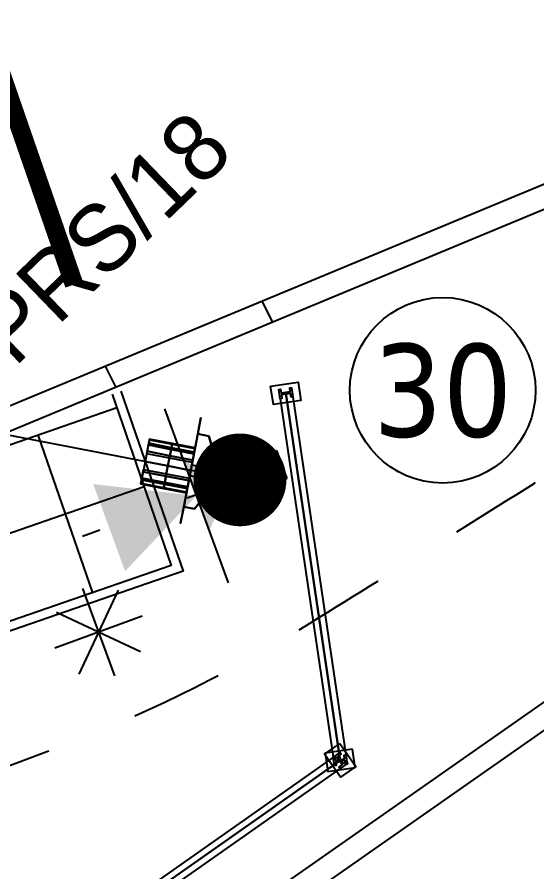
# Model space of a CAD drawing. Extents: x 421500 to 422711, y 436000 to 437000.
# Drawn here: x 422025.383 to 422028.182, y 436557.112 to 436561.718 of the extents above; entities that cross this region are included whole.
import ezdxf
from ezdxf.enums import TextEntityAlignment as Align

# ---------------------------------------------------------------- set-up
doc = ezdxf.new("R2010")
doc.units = 0
for name, pattern in [('1055', [0.6, 0.1, -0.5]), ('XREF UTC_716709_AJB_1b$0$BLIP', [1, 0.5, -0.5]), ('XREF UTC_716709_AJB_1b$0$DASHDOT1', [2, 1, -0.5, 0, -0.5])]:
    doc.linetypes.add(name, pattern=pattern)
doc.layers.get('0').update_dxf_attribs({"color": 210})
for name, color, linetype in [('LINES-STUDS', 7, 'Continuous'), ('Pr-Kerb', 2, 'Continuous'), ('Pr-KerbEdge', 8, 'Continuous'), ('Pr-PGR', 7, 'Continuous'), ('Pr-PGR-Panels', 4, 'Continuous'), ('Pr-Poles', 2, 'Continuous'), ('Pr-TactFlag', 251, 'Continuous'), ('Pr-Tactiles', 4, 'Continuous'), ('XREF UTC_716709_AJB_1b$0$BASE', 7, 'Continuous'), ('XREF UTC_716709_AJB_1b$0$DATA', 7, 'Continuous'), ('XREF UTC_716709_AJB_1b$0$du-SLDUCT-F1', 30, 'XREF UTC_716709_AJB_1b$0$BLIP'), ('XREF UTC_716709_AJB_1b$0$du-UTCBOX', 42, 'Continuous'), ('XREF UTC_716709_AJB_1b$0$du-UTCDUCT-F1', 42, 'XREF UTC_716709_AJB_1b$0$DASHDOT1'), ('XREF UTC_716709_AJB_1b$0$du-UTCTEXT', 42, 'Continuous'), ('XREF UTC_716709_AJB_1b$0$NUMBERS', 7, 'Continuous'), ('XREF UTC_716709_AJB_1b$0$SETOUT', 4, 'Continuous'), ('XREF UTC_716709_AJB_1b$0$Signals', 7, 'Continuous'), ('XREF UTC_716709_AJB_1b$0$SIGSnumbers', 7, 'Continuous'), ('XREF UTC_716709_AJB_1b$0$VIEW', 7, 'Continuous')]:
    doc.layers.add(name, color=color, linetype=linetype)
doc.styles.add('XREF UTC_716709_AJB_1b$0$KTS_TAHOMA', font='tahoma.ttf')
doc.styles.add('XREF UTC_716709_AJB_1b$0$Standard', font='txt')

# ---------------------------------------------------------------- blocks, each defined once
blk = doc.blocks.new('pole')
blk.add_circle((0, 0), 0.05)
blk = doc.blocks.new('plan-pgr-2')
for p, q in [((0, 0), (2, 0)), ((1.975, 0.035), (0.025, 0.035)), ((1.975, -0.035), (0.025, -0.035))]:
    blk.add_line(p, q)
for points in [[(0.05, -0.075), (0.05, 0.075), (-0.05, 0.075), (-0.05, -0.075)], [(2.05, 0.075), (2.05, -0.075), (1.95, -0.075), (1.95, 0.075)]]:
    blk.add_lwpolyline(points, close=True)
at = {"flags": 128}
for points in [[(-0.025, 0.035), (0.025, 0.035), (0.025, 0.025), (0.005, 0.025), (0.005, -0.025), (0.025, -0.025), (0.025, -0.035), (-0.025, -0.035), (-0.025, -0.025), (-0.005, -0.025), (-0.005, 0.025), (-0.025, 0.025)], [(1.975, 0.035), (2.025, 0.035), (2.025, 0.025), (2.005, 0.025), (2.005, -0.025), (2.025, -0.025), (2.025, -0.035), (1.975, -0.035), (1.975, -0.025), (1.995, -0.025), (1.995, 0.025), (1.975, 0.025)]]:
    blk.add_lwpolyline(points, close=True, dxfattribs=at)
for centre in [(0, 0), (2, 0)]:
    blk.add_circle(centre, 0.0025)
blk = doc.blocks.new('XREF UTC_716709_AJB_1b$0$pole')
at = {"const_width": 0.25}
blk.add_lwpolyline([(-0.125, 0, 1), (0.125, 0, 1)], format="xyb", close=True, dxfattribs=at)
at = {"layer": 'XREF UTC_716709_AJB_1b$0$SETOUT', "const_width": 0.125}
blk.add_lwpolyline([(-0.0625, 0, 1), (0.0625, 0, 1)], format="xyb", close=True, dxfattribs=at)
at = {"layer": 'XREF UTC_716709_AJB_1b$0$VIEW'}
blk.add_lwpolyline([(-0.025, 0.0433), (-0.05, 0), (-0.025, -0.0433), (0.025, -0.0433), (0.05, 0), (0.025, 0.0433)], close=True, dxfattribs=at)
at = {"layer": 'XREF UTC_716709_AJB_1b$0$DATA', "style": 'XREF UTC_716709_AJB_1b$0$Standard', "flags": 9}
for tag, p in [('HEIGHT', (0.5, 1)), ('TYPE', (0.5, 0.75)), ('NUM', (0.5, 0.5)), ('SITE', (0.5, 0.25)), ('IDENT', (0.5, 0))]:
    blk.add_attdef(tag, p, '', height=0.2, dxfattribs=at)
blk = doc.blocks.new('XREF UTC_716709_AJB_1b$0$HD001S')
at = {"linetype": 'Continuous'}
for p, q in [((-0.625, 2.75), (-0.25, 4)), ((0.625, 2.75), (0.25, 4))]:
    blk.add_line(p, q, dxfattribs=at)
blk.add_line((0, 0), (0, 2.75))
blk.add_solid([(0.375, 2.75), (-0.375, 2.75), (0, 4)], dxfattribs=at)
at = {"layer": 'XREF UTC_716709_AJB_1b$0$VIEW', "color": 1, "linetype": 'Continuous', "extrusion": (0, 1, 0), "const_width": 0.1}
blk.add_lwpolyline([(0.05, 2.94, 1), (-0.05, 2.94, 1)], format="xyb", close=True, dxfattribs=at)
at = {"layer": 'XREF UTC_716709_AJB_1b$0$VIEW', "color": 2, "linetype": 'Continuous', "extrusion": (0, 1, 0), "const_width": 0.1}
blk.add_lwpolyline([(0.05, 2.62, 1), (-0.05, 2.62, 1)], format="xyb", close=True, dxfattribs=at)
at = {"layer": 'XREF UTC_716709_AJB_1b$0$VIEW', "color": 3, "linetype": 'Continuous', "extrusion": (0, 1, 0), "const_width": 0.1}
blk.add_lwpolyline([(0.05, 2.3, 1), (-0.05, 2.3, 1)], format="xyb", close=True, dxfattribs=at)
at = {"layer": 'XREF UTC_716709_AJB_1b$0$VIEW', "color": 7, "linetype": 'Continuous'}
for points in [[(-0.2, 0.27, 2.1), (-0.29, 0.27, 2.1), (-0.29, 0.27, 3.2), (-0.2, 0.27, 3.2)], [(0.29, 0.27, 2.1), (0.2, 0.27, 2.1), (0.2, 0.27, 3.2), (0.29, 0.27, 3.2)]]:
    blk.add_3dface(points, dxfattribs=at)
at = {"layer": 'XREF UTC_716709_AJB_1b$0$VIEW', "linetype": 'Continuous'}
for points in [[(0.2, 0.27, 2.1), (-0.2, 0.27, 2.1), (-0.2, 0.27, 3.2), (0.2, 0.27, 3.2)], [(-0.2, 0.21, 2.1), (-0.2, 0.27, 2.1), (-0.2, 0.27, 3.2), (-0.2, 0.21, 3.2)], [(-0.03, 0.12, 2.1), (-0.03, 0.27, 2.1), (-0.2, 0.27, 2.1), (-0.2, 0.21, 2.1)], [(-0.03, 0.12, 3.2), (-0.03, 0.27, 3.2), (-0.2, 0.27, 3.2), (-0.2, 0.21, 3.2)], [(0.03, 0.27, 2.1), (0.03, 0.12, 2.1), (-0.03, 0.12, 2.1), (-0.03, 0.27, 2.1)], [(0.03, 0.27, 3.2), (0.03, 0.12, 3.2), (-0.03, 0.12, 3.2), (-0.03, 0.27, 3.2)], [(0.2, 0.21, 2.1), (0.2, 0.27, 2.1), (0.03, 0.27, 2.1), (0.03, 0.12, 2.1)], [(0.2, 0.21, 3.2), (0.2, 0.27, 3.2), (0.03, 0.27, 3.2), (0.03, 0.12, 3.2)], [(0.2, 0.21, 2.1), (0.2, 0.27, 2.1), (0.2, 0.27, 3.2), (0.2, 0.21, 3.2)], [(-0.2, 0.21, 2.1), (-0.03, 0.12, 2.1), (-0.03, 0.12, 3.2), (-0.2, 0.21, 3.2)], [(0.03, 0.12, 2.1), (0.2, 0.21, 2.1), (0.2, 0.21, 3.2), (0.03, 0.12, 3.2)], [(-0.03, 0.12, 2.1), (0.03, 0.12, 2.1), (0.03, 0.12, 3.2), (-0.03, 0.12, 3.2)]]:
    blk.add_3dface(points, dxfattribs=at)
at = {"layer": 'XREF UTC_716709_AJB_1b$0$DATA', "style": 'XREF UTC_716709_AJB_1b$0$Standard', "flags": 9}
for tag, p in [('SUPPORT', (1, 1.5)), ('BRACKETS', (1, 1.25)), ('HEIGHT', (1, 1)), ('CABLE', (1, 0.75)), ('PHASE', (1, 0.5)), ('TYPE', (1, 0.25)), ('NUM', (1, 0)), ('SITE', (1, -0.25)), ('IDENT', (1, -0.5))]:
    blk.add_attdef(tag, p, '', height=0.2, dxfattribs=at)
at = {"layer": 'XREF UTC_716709_AJB_1b$0$VIEW', "linetype": 'Continuous'}
mesh = blk.add_polymesh((13, 3), dxfattribs=at)
for k, corner in enumerate([(0.0428, 0.27, 2.8225), (0.0428, 0.395, 2.8225), (0.0428, 0.52, 2.8225), (0.0909, 0.27, 2.8542), (0.0909, 0.395, 2.8542), (0.0909, 0.52, 2.8542), (0.1197, 0.27, 2.9041), (0.1197, 0.395, 2.9041), (0.1197, 0.52, 2.9041), (0.1231, 0.27, 2.9617), (0.1231, 0.395, 2.9617), (0.1231, 0.52, 2.9617), (0.1003, 0.27, 3.0146), (0.1003, 0.395, 3.0146), (0.1003, 0.52, 3.0146), (0.0561, 0.27, 3.0517), (0.0561, 0.395, 3.0517), (0.0561, 0.52, 3.0517), (0, 0.27, 3.065), (0, 0.395, 3.065), (0, 0.52, 3.065), (-0.0561, 0.27, 3.0517), (-0.0561, 0.395, 3.0517), (-0.0561, 0.52, 3.0517), (-0.1003, 0.27, 3.0146), (-0.1003, 0.395, 3.0146), (-0.1003, 0.52, 3.0146), (-0.1231, 0.27, 2.9617), (-0.1231, 0.395, 2.9617), (-0.1231, 0.52, 2.9617), (-0.1197, 0.27, 2.9041), (-0.1197, 0.395, 2.9041), (-0.1197, 0.52, 2.9041), (-0.0909, 0.27, 2.8542), (-0.0909, 0.395, 2.8542), (-0.0909, 0.52, 2.8542), (-0.0428, 0.27, 2.8225), (-0.0428, 0.395, 2.8225), (-0.0428, 0.52, 2.8225)]):
    mesh.set_mesh_vertex(divmod(k, 3), corner)
mesh = blk.add_polymesh((13, 3), dxfattribs=at)
for k, corner in enumerate([(0.0428, 0.27, 2.5025), (0.0428, 0.395, 2.5025), (0.0428, 0.52, 2.5025), (0.0909, 0.27, 2.5342), (0.0909, 0.395, 2.5342), (0.0909, 0.52, 2.5342), (0.1197, 0.27, 2.5841), (0.1197, 0.395, 2.5841), (0.1197, 0.52, 2.5841), (0.1231, 0.27, 2.6417), (0.1231, 0.395, 2.6417), (0.1231, 0.52, 2.6417), (0.1003, 0.27, 2.6946), (0.1003, 0.395, 2.6946), (0.1003, 0.52, 2.6946), (0.0561, 0.27, 2.7317), (0.0561, 0.395, 2.7317), (0.0561, 0.52, 2.7317), (0, 0.27, 2.745), (0, 0.395, 2.745), (0, 0.52, 2.745), (-0.0561, 0.27, 2.7317), (-0.0561, 0.395, 2.7317), (-0.0561, 0.52, 2.7317), (-0.1003, 0.27, 2.6946), (-0.1003, 0.395, 2.6946), (-0.1003, 0.52, 2.6946), (-0.1231, 0.27, 2.6417), (-0.1231, 0.395, 2.6417), (-0.1231, 0.52, 2.6417), (-0.1197, 0.27, 2.5841), (-0.1197, 0.395, 2.5841), (-0.1197, 0.52, 2.5841), (-0.0909, 0.27, 2.5342), (-0.0909, 0.395, 2.5342), (-0.0909, 0.52, 2.5342), (-0.0428, 0.27, 2.5025), (-0.0428, 0.395, 2.5025), (-0.0428, 0.52, 2.5025)]):
    mesh.set_mesh_vertex(divmod(k, 3), corner)
mesh = blk.add_polymesh((13, 3), dxfattribs=at)
for k, corner in enumerate([(0.0428, 0.27, 2.1825), (0.0428, 0.395, 2.1825), (0.0428, 0.52, 2.1825), (0.0909, 0.27, 2.2142), (0.0909, 0.395, 2.2142), (0.0909, 0.52, 2.2142), (0.1197, 0.27, 2.2641), (0.1197, 0.395, 2.2641), (0.1197, 0.52, 2.2641), (0.1231, 0.27, 2.3217), (0.1231, 0.395, 2.3217), (0.1231, 0.52, 2.3217), (0.1003, 0.27, 2.3746), (0.1003, 0.395, 2.3746), (0.1003, 0.52, 2.3746), (0.0561, 0.27, 2.4117), (0.0561, 0.395, 2.4117), (0.0561, 0.52, 2.4117), (0, 0.27, 2.425), (0, 0.395, 2.425), (0, 0.52, 2.425), (-0.0561, 0.27, 2.4117), (-0.0561, 0.395, 2.4117), (-0.0561, 0.52, 2.4117), (-0.1003, 0.27, 2.3746), (-0.1003, 0.395, 2.3746), (-0.1003, 0.52, 2.3746), (-0.1231, 0.27, 2.3217), (-0.1231, 0.395, 2.3217), (-0.1231, 0.52, 2.3217), (-0.1197, 0.27, 2.2641), (-0.1197, 0.395, 2.2641), (-0.1197, 0.52, 2.2641), (-0.0909, 0.27, 2.2142), (-0.0909, 0.395, 2.2142), (-0.0909, 0.52, 2.2142), (-0.0428, 0.27, 2.1825), (-0.0428, 0.395, 2.1825), (-0.0428, 0.52, 2.1825)]):
    mesh.set_mesh_vertex(divmod(k, 3), corner)
blk = doc.blocks.new('XREF UTC_716709_AJB_1b$0$HD080A')
blk.add_line((0.5, 0.25), (-0.5, 0.25))
blk.add_solid([(0, 0.25), (0.25, 0.75), (-0.25, 0.75)])
at = {"layer": 'XREF UTC_716709_AJB_1b$0$VIEW'}
blk.add_solid([(0, 0.05, 1), (0.2, 0.25, 1), (-0.2, 0.25, 1)], dxfattribs=at)
at = {"layer": 'XREF UTC_716709_AJB_1b$0$BASE', "style": 'XREF UTC_716709_AJB_1b$0$Standard', "flags": 3}
blk.add_attdef('SIG', (0, 0), '', height=0.2, rotation=270, dxfattribs=at)
at = {"layer": 'XREF UTC_716709_AJB_1b$0$DATA', "style": 'XREF UTC_716709_AJB_1b$0$Standard', "flags": 9}
for tag, p in [('SUPPORT', (1, 1.25)), ('FEATURES', (1, 1)), ('HEIGHT', (1, 0.75)), ('CABLE', (1, 0.5)), ('PHASE', (1, 0.25)), ('TYPE', (1, 0)), ('NUM', (1, -0.25)), ('SITE', (1, -0.5)), ('IDENT', (1, -0.75))]:
    blk.add_attdef(tag, p, '', height=0.2, dxfattribs=at)
blk = doc.blocks.new('XREF UTC_716709_AJB_1b$0$tactknob')
at = {"linetype": 'Continuous'}
for p, q in [((-0.5, 0.75), (-0.5, 1.25)), ((-0.3232, 0.8232), (-0.6768, 1.1768)), ((-0.6768, 0.8232), (-0.3232, 1.1768)), ((-0.25, 1), (-0.75, 1))]:
    blk.add_line(p, q, dxfattribs=at)
blk = doc.blocks.new('XREF UTC_716709_AJB_1b$0$TPRS')
for p, q in [((0.1, 0.08), (-0.24, 0.08)), ((-0.24, -0.08), (-0.24, 0.08)), ((0.1, -0.08), (0.1, 0.08)), ((-0.07, -0.08), (-0.24, -0.08)), ((0.1, -0.08), (-0.07, -0.08))]:
    blk.add_line(p, q)
blk.add_circle((0, 0), 0.05)
blk = doc.blocks.new('XREF UTC_716709_AJB_1b$0$poleno')
at = {"layer": 'XREF UTC_716709_AJB_1b$0$NUMBERS'}
blk.add_circle((0, 0), 1, dxfattribs=at)
at = {"layer": 'XREF UTC_716709_AJB_1b$0$NUMBERS', "style": 'XREF UTC_716709_AJB_1b$0$KTS_TAHOMA'}
blk.add_attdef('NUMBER', text='', height=1, dxfattribs=at).set_placement((0, 0), align=Align.MIDDLE)

msp = doc.modelspace()

# ---------------------------------------------------------------- linework, layer by layer
at = {"layer": 'LINES-STUDS', "linetype": '1055', "const_width": 0.1, "flags": 128}
msp.add_lwpolyline([(422023.6468, 436566.1858), (422025.6902, 436560.2767)], dxfattribs=at)
at = {"layer": 'Pr-Kerb', "flags": 128}
msp.add_lwpolyline([(422025.0249, 436559.4916), (422029.6501, 436561.4122), (422030.1155, 436561.6187, -0.907924), (422031.0945, 436559.8854), (422028.2576, 436557.9002), (422024.161, 436555.0334), (422019.171, 436551.5415)], format="xyb", dxfattribs=at)
at = {"layer": 'Pr-KerbEdge'}
for p, q in [((422026.7591, 436560.0764), (422026.7032, 436560.1885)), ((422025.914, 436559.7255), (422025.8582, 436559.8376))]:
    msp.add_line(p, q, dxfattribs=at)
at = {"layer": 'Pr-KerbEdge', "flags": 128}
msp.add_lwpolyline([(422025.0728, 436559.3762), (422029.6994, 436561.2973), (422030.1662, 436561.5045, -0.907924), (422031.0228, 436559.9878), (422028.1859, 436558.0026), (422024.0894, 436555.1359), (422019.0994, 436551.6439)], format="xyb", dxfattribs=at)
msp.add_lwpolyline([(422025.9417, 436559.7022), (422026.2772, 436558.732), (422022.7804, 436557.5228), (422022.4699, 436558.4206)], dxfattribs=at)
at = {"layer": 'Pr-KerbEdge'}
msp.add_arc((422086.9238, 436454.9562), 118.125, 133.732121, 133.732121, dxfattribs=at)
at = {"layer": 'Pr-PGR', "flags": 128}
msp.add_lwpolyline([(422026.83, 436559.6911), (422027.1227, 436557.7126), (422025.4871, 436556.5616), (422023.8514, 436555.4106), (422022.2158, 436554.2596), (422020.5802, 436553.1087), (422018.9469, 436551.9544), (422017.3209, 436550.7899), (422015.71, 436549.6045), (422014.1222, 436548.3885), (422012.5558, 436547.1449), (422011.007, 436545.8795)], dxfattribs=at)
at = {"layer": 'Pr-TactFlag'}
for p, q in [((422022.5172, 436558.4369), (422025.9195, 436559.6135)), ((422025.4942, 436559.4664), (422025.7884, 436558.6158)), ((422022.6643, 436558.0116), (422026.0666, 436559.1882))]:
    msp.add_line(p, q, dxfattribs=at)
at = {"layer": 'Pr-Tactiles', "flags": 128}
msp.add_lwpolyline([(422025.8945, 436559.6858), (422026.2136, 436558.7629), (422022.8113, 436557.5864), (422022.5172, 436558.4369)], dxfattribs=at)
at = {"layer": 'XREF UTC_716709_AJB_1b$0$du-SLDUCT-F1', "flags": 128}
msp.add_lwpolyline([(422009.464, 436555.3259, 0.037395), (422012.9195, 436554.831, 0.072965), (422014.7101, 436554.9713, 0.001334), (422018.3928, 436555.82, 0.003608), (422019.7511, 436556.1473, 0.001109), (422022.3896, 436556.8093, 0.002821), (422023.4252, 436557.0778, 0.027951), (422025.682, 436557.8137, 0.046234), (422026.9674, 436558.4562, 0.000575), (422027.6824, 436558.9016, 0.000529), (422028.4588, 436559.3876, 0.002538), (422029.3437, 436559.9491, -0.018799), (422029.4656, 436560.021, -0.022806), (422029.4756, 436560.0258, -0.000995), (422029.7102, 436560.1256, -0.004117), (422029.7626, 436560.1472, -0.002011), (422029.8703, 436560.1902)], format="xyb", dxfattribs=at)
at = {"layer": 'XREF UTC_716709_AJB_1b$0$du-UTCDUCT-F1', "flags": 128}
msp.add_lwpolyline([(422022.3567, 436557.6769), (422026.4836, 436559.1959)], dxfattribs=at)

# ---------------------------------------------------------------- block references
at = {"layer": 'Pr-PGR-Panels'}
for p, rotation in [((422027.1227, 436557.7126), 98.41432856393132), ((422025.4871, 436556.5616), 35.13430625018179)]:
    msp.add_blockref('plan-pgr-2', p, dxfattribs=dict(at, rotation=rotation))
at = {"layer": 'Pr-Poles'}
msp.add_blockref('pole', (422026.5832, 436559.2241), dxfattribs=at)
at = {"layer": 'XREF UTC_716709_AJB_1b$0$du-UTCBOX', "color": 18, "rotation": 200.1833190533157}
msp.add_blockref('XREF UTC_716709_AJB_1b$0$TPRS', (422026.5832, 436559.2241), dxfattribs=at)
at = {"layer": 'XREF UTC_716709_AJB_1b$0$Signals'}
for name, p, rotation in [('XREF UTC_716709_AJB_1b$0$HD001S', (422026.5832, 436559.2241), 79.0402381134531), ('XREF UTC_716709_AJB_1b$0$HD080A', (422026.5832, 436559.2241), 110.0780730037127), ('XREF UTC_716709_AJB_1b$0$tactknob', (422026.5888, 436559.2164), 110.0780730037127)]:
    msp.add_blockref(name, p, dxfattribs=dict(at, rotation=rotation))
msp.add_blockref('XREF UTC_716709_AJB_1b$0$pole', (422026.5832, 436559.2241), dxfattribs=at)
at = {"layer": 'XREF UTC_716709_AJB_1b$0$SIGSnumbers', "xscale": 0.5, "yscale": 0.5, "zscale": 0.6}
msp.add_blockref('XREF UTC_716709_AJB_1b$0$poleno', (422027.6749, 436559.7069), dxfattribs=at).add_auto_attribs({'NUMBER': '30'})

# ---------------------------------------------------------------- texts
at = {"layer": 'XREF UTC_716709_AJB_1b$0$du-UTCTEXT', "style": 'XREF UTC_716709_AJB_1b$0$Standard'}
msp.add_text('TPRS/18', height=0.36, rotation=44, dxfattribs=at).set_placement((422025.1566, 436559.6218))

doc.saveas('drawing.dxf')
